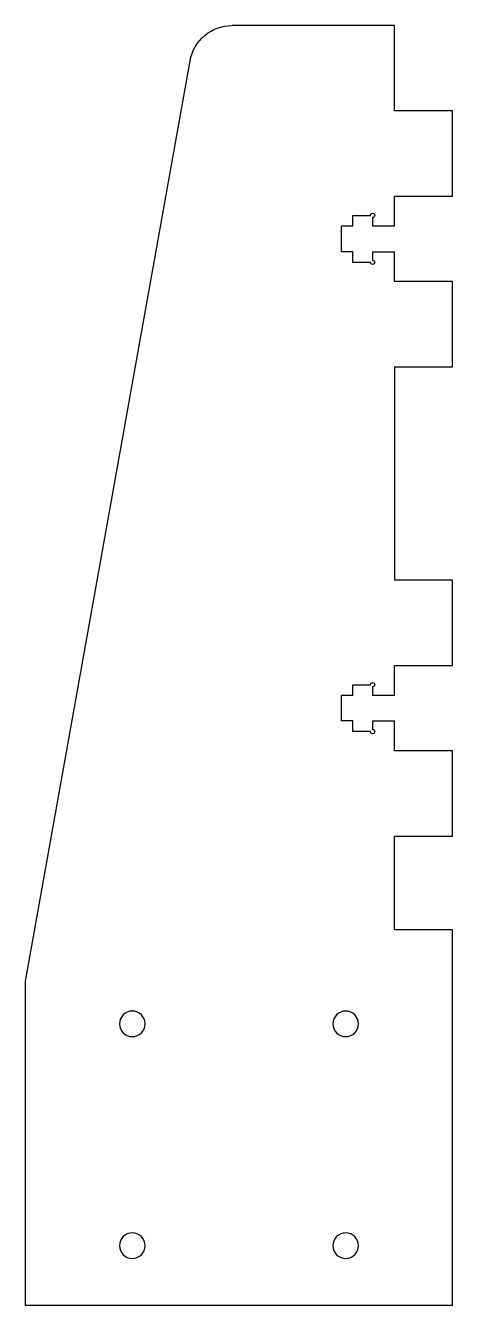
# Model space of a CAD drawing. Extents: x 25 to 75, y 10 to 160.
import ezdxf

# ---------------------------------------------------------------- set-up
doc = ezdxf.new("R2010")
doc.units = 0
doc.header["$MEASUREMENT"] = 0
doc.layers.add('VISIBLE', color=7, linetype='CONTINUOUS')

msp = doc.modelspace()

# ---------------------------------------------------------------- linework, layer by layer
at = {"layer": 'VISIBLE'}
for p, q in [((68.2, 160), (49.19, 160)), ((68.2, 150), (68.2, 160)), ((25, 48), (44.26, 155.88)), ((75, 150), (68.2, 150)), ((75, 140), (75, 150)), ((68.2, 136.5), (68.2, 140)), ((68.2, 140), (75, 140)), ((62, 133.5), (62, 136.5)), ((63.35, 136.5), (62, 136.5)), ((63.35, 136.5), (63.35, 137.75)), ((63.35, 137.75), (65.4, 137.75)), ((65.65, 137.5), (65.65, 136.5)), ((68.2, 136.5), (65.65, 136.5)), ((63.35, 133.5), (62, 133.5)), ((63.35, 132.25), (63.35, 133.5)), ((65.65, 133.5), (68.2, 133.5)), ((65.65, 133.5), (65.65, 132.5)), ((68.2, 130), (68.2, 133.5)), ((65.4, 132.25), (63.35, 132.25)), ((75, 130), (68.2, 130)), ((75, 120), (75, 130)), ((68.2, 120), (68.2, 95)), ((68.2, 120), (75, 120)), ((75, 95), (68.2, 95)), ((75, 85), (75, 95)), ((68.2, 81.5), (68.2, 85)), ((68.2, 85), (75, 85)), ((63.35, 81.5), (63.35, 82.75)), ((63.35, 82.75), (65.4, 82.75)), ((62, 78.5), (62, 81.5)), ((63.35, 81.5), (62, 81.5)), ((65.65, 82.5), (65.65, 81.5)), ((68.2, 81.5), (65.65, 81.5)), ((63.35, 78.5), (62, 78.5)), ((63.35, 77.25), (63.35, 78.5)), ((65.65, 78.5), (68.2, 78.5)), ((65.65, 78.5), (65.65, 77.5)), ((68.2, 75), (68.2, 78.5)), ((65.4, 77.25), (63.35, 77.25)), ((75, 75), (68.2, 75)), ((75, 65), (75, 75)), ((68.2, 54), (68.2, 65)), ((68.2, 65), (75, 65)), ((75, 54), (68.2, 54)), ((75, 10), (75, 54)), ((25, 10), (25, 48)), ((75, 10), (25, 10))]:
    msp.add_line(p, q, dxfattribs=at)
at = {"layer": 'VISIBLE', "extrusion": (0, 0, -1)}
for centre in [(-37.5, 43), (-62.5, 43), (-37.5, 17), (-62.5, 17)]:
    msp.add_circle(centre, 1.5, dxfattribs=at)
for centre, radius, start, end in [((-49.19, 155), 5, 10.1247, 90), ((-65.65, 137.75), 0.25, 0, 270), ((-65.65, 132.25), 0.25, 90, 0), ((-65.65, 82.75), 0.25, 0, 270), ((-65.65, 77.25), 0.25, 90, 0)]:
    msp.add_arc(centre, radius, start, end, dxfattribs=at)

doc.saveas('drawing.dxf')
